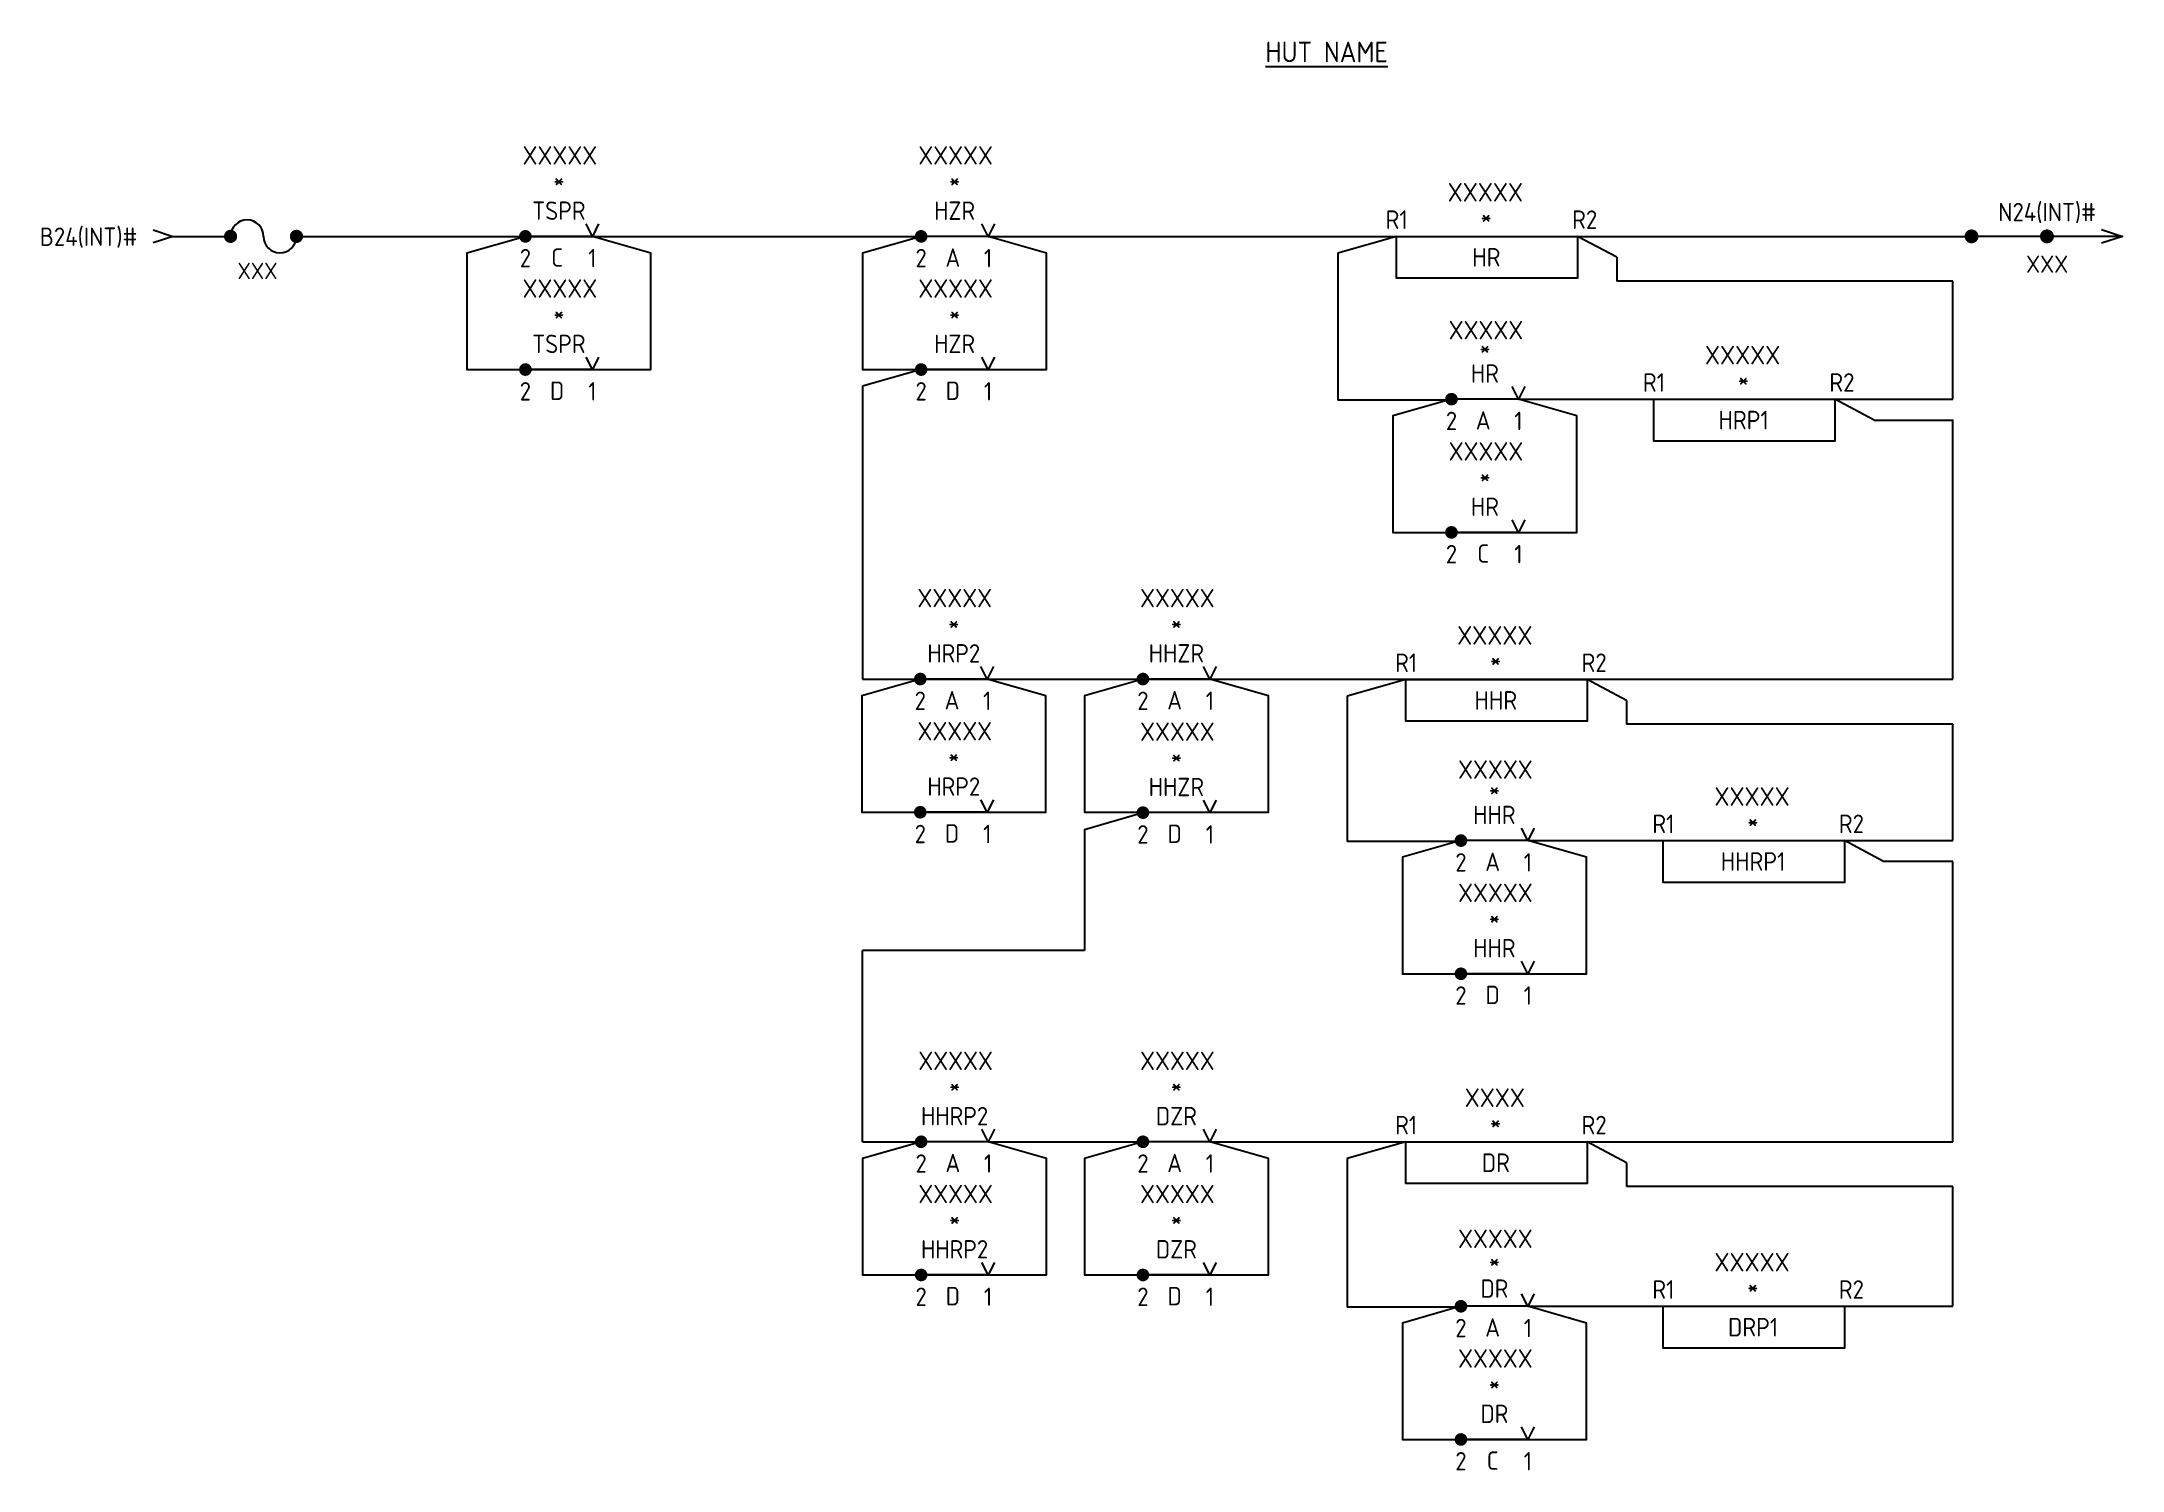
# Model space of a CAD drawing. Header units: millimetres. Extents: x 73 to 322, y 113 to 284.
import ezdxf
from ezdxf.enums import TextEntityAlignment as Align

# ---------------------------------------------------------------- set-up
doc = ezdxf.new("R2010")
doc.units = ezdxf.units.MM
doc.header["$MEASUREMENT"] = 0
doc.layers.add('FUZEBLOCK.INSERT', color=7, linetype='Continuous')
doc.layers.add('FUZEENDBLOCK.INSERT', color=7, linetype='Continuous')
doc.styles.add('ISOCP', font='isocp.shx')
doc.styles.add('isocp.shx', font='isocp.shx')

# ---------------------------------------------------------------- blocks, each defined once
blk = doc.blocks.new('FUZEENDBLOCK')
blk.add_line((0, 0), (21.75, 0))
at = {"const_width": 1}
for points in [[(10.37, 0, -1), (11.38, 0, -1)], [(21.25, 0, -1), (22.25, 0, -1)]]:
    blk.add_lwpolyline(points, format="xyb", close=True, dxfattribs=at)
blk.add_polyline3d([(3, 1, 0), (0, 0, 0), (3, -1, 0)])
at = {"style": 'isocp.shx'}
for tag, p in [('VOLT', (10.85, 3.5, 1)), ('FTOT', (10.85, -4, 1))]:
    blk.add_attdef(tag, text='', height=2.5, dxfattribs=at).set_placement(p, align=Align.MIDDLE_CENTER)
blk = doc.blocks.new('FUZEBLOCK')
blk.add_line((3, 0), (11, 0))
at = {"const_width": 1}
for points in [[(11.25, 0, -1), (12.25, 0, -1)], [(21.25, 0, -1), (22.25, 0, -1)]]:
    blk.add_lwpolyline(points, format="xyb", close=True, dxfattribs=at)
blk.add_polyline3d([(0, 1, 0), (3, 0, 0), (0, -1, 0)])
for centre, start, end in [((14.25, 0), 0, 180), ((19.25, 0), 180, 0)]:
    blk.add_arc(centre, 2.5, start, end)
at = {"style": 'isocp.shx'}
for tag, p in [('VOLT', (2.68, 4, 1)), ('FUSEVALUE', (16.68, 4, 1)), ('FTOT', (7, -4, 1))]:
    blk.add_attdef(tag, text='', height=2.5, dxfattribs=at).set_placement(p, align=Align.MIDDLE_CENTER)
blk = doc.blocks.new('Front_Contact')
at = {"color": 0, "const_width": 0.75}
blk.add_lwpolyline([(-0.38, 0, 1), (0.38, 0, 1)], format="xyb", close=True, dxfattribs=at)
at = {"color": 0}
for points in [[(8, 0), (0, 0)], [(8.75, 1.5), (8, 0), (7.25, 1.5)]]:
    blk.add_lwpolyline(points, dxfattribs=at)
at = {"style": 'ISOCP'}
for tag, p in [('R(POS)', (4.12, 9.68)), ('S_NAME', (4, 6.75)), ('R_NAME', (4, 3.07)), ('C', (3.79, -2.53))]:
    blk.add_attdef(tag, text='', height=2.2, dxfattribs=at).set_placement(p, align=Align.MIDDLE_CENTER)
at = {"color": 0, "style": 'ISOCP'}
for tag, p in [('A', (0, -1.5)), ('F', (8, -1.5))]:
    blk.add_attdef(tag, text='', height=2.2, dxfattribs=at).set_placement(p, align=Align.TOP_CENTER)
at = {"style": 'ISOCP', "flags": 5}
for tag, p in [('WIRING', (3.54, -5.75)), ('DOC', (3.85, -9.48))]:
    blk.add_attdef(tag, text='', height=2, dxfattribs=at).set_placement(p, align=Align.MIDDLE_CENTER)
blk = doc.blocks.new('Relay_Coil')
at = {"color": 0}
blk.add_lwpolyline([(-21.66, 0), (0, 0), (0, -5), (-21.66, -5)], close=True, dxfattribs=at)
at = {"style": 'ISOCP'}
blk.add_attdef('R(POS)', text='', height=2.22, dxfattribs=at).set_placement((-11.03, 5.27), align=Align.MIDDLE_CENTER)
at = {"color": 0, "style": 'ISOCP'}
for tag, p in [('L+', (-21.63, 2)), ('S_NAME', (-10.94, 2.38)), ('L-', (0.84, 2)), ('R_NAME', (-10.91, -2.5))]:
    blk.add_attdef(tag, text='', height=2.22, dxfattribs=at).set_placement(p, align=Align.MIDDLE_CENTER)
at = {"style": 'ISOCP', "flags": 5}
for tag, p in [('WIRING', (-10.58, -7.07)), ('DOC', (-10.28, -10.8))]:
    blk.add_attdef(tag, text='', height=2, dxfattribs=at).set_placement(p, align=Align.MIDDLE_CENTER)

msp = doc.modelspace()

# ---------------------------------------------------------------- linework, layer by layer
for p, q in [((103.44, 260.4), (178.11, 260.4)), ((186.11, 260.4), (237.02, 260.4)), ((234.92, 260.4), (227.92, 258.4)), ((256.58, 260.4), (303.25, 260.4)), ((261.27, 257.9), (256.58, 260.4)), ((227.92, 258.4), (227.92, 240.83)), ((261.27, 257.9), (261.27, 255.04)), ((301.43, 255.04), (261.27, 255.04)), ((301.43, 240.94), (301.43, 255.04)), ((178.11, 244.48), (171.11, 242.48)), ((171.11, 242.48), (171.11, 207.49)), ((241.14, 240.83), (227.92, 240.83)), ((249.5, 240.94), (265.67, 240.94)), ((287.33, 240.94), (301.43, 240.94)), ((292.02, 238.44), (287.33, 240.94)), ((292.02, 238.44), (301.5, 238.44)), ((301.43, 207.49), (301.43, 238.44)), ((171.11, 207.49), (301.43, 207.49)), ((236.05, 207.44), (229.05, 205.44)), ((262.4, 204.94), (257.71, 207.44)), ((229.05, 205.44), (229.05, 188.08)), ((262.4, 204.94), (262.4, 202.08)), ((301.43, 202.08), (262.4, 202.08)), ((301.43, 188.18), (301.43, 202.08)), ((197.62, 189.52), (204.62, 191.52)), ((197.62, 189.52), (197.62, 175.06)), ((242.27, 188.08), (229.05, 188.08)), ((250.63, 188.18), (266.8, 188.18)), ((288.46, 188.18), (301.43, 188.18)), ((293.15, 185.68), (288.46, 188.18)), ((301.43, 185.68), (293.15, 185.68)), ((301.43, 152.18), (301.43, 185.68)), ((171.11, 152.18), (171.11, 175.06)), ((197.62, 175.06), (171.11, 175.06)), ((171.11, 152.18), (178.11, 152.18)), ((186.11, 152.18), (204.62, 152.18)), ((212.62, 152.18), (236.05, 152.18)), ((236.05, 152.18), (229.05, 150.18)), ((257.71, 152.18), (301.43, 152.18)), ((262.4, 149.68), (257.71, 152.18)), ((229.05, 150.18), (229.05, 132.42)), ((262.4, 149.68), (262.4, 146.82)), ((301.43, 146.82), (262.4, 146.82)), ((301.43, 132.52), (301.43, 146.82)), ((242.27, 132.42), (229.05, 132.42)), ((250.63, 132.52), (266.8, 132.52)), ((288.46, 132.52), (301.43, 132.52))]:
    msp.add_line(p, q)
for points in [[(130.81, 260.4), (123.81, 258.4), (123.81, 244.48), (145.81, 244.48), (145.81, 258.4), (138.81, 260.4)], [(178.11, 260.4), (171.11, 258.4), (171.11, 244.48), (193.11, 244.48), (193.11, 258.4), (186.11, 260.4)], [(241.5, 240.94), (234.5, 238.94), (234.5, 225.02), (256.5, 225.02), (256.5, 238.94), (249.5, 240.94)], [(178.01, 207.49), (171.01, 205.49), (171.01, 191.57), (193.01, 191.57), (193.01, 205.49), (186.01, 207.49)], [(204.62, 207.49), (197.62, 205.49), (197.62, 191.57), (219.62, 191.57), (219.62, 205.49), (212.62, 207.49)], [(242.63, 188.18), (235.63, 186.18), (235.63, 172.26), (257.63, 172.26), (257.63, 186.18), (250.63, 188.18)], [(178.11, 152.18), (171.11, 150.18), (171.11, 136.26), (193.11, 136.26), (193.11, 150.18), (186.11, 152.18)], [(204.62, 152.18), (197.62, 150.18), (197.62, 136.26), (219.62, 136.26), (219.62, 150.18), (212.62, 152.18)], [(242.63, 132.52), (235.63, 130.52), (235.63, 116.6), (257.63, 116.6), (257.63, 130.52), (250.63, 132.52)]]:
    msp.add_lwpolyline(points)

# ---------------------------------------------------------------- block references
for name, p, values in [('Front_Contact', (130.81, 260.4), {'S_NAME': '*', 'R_NAME': 'TSPR', 'A': '2', 'F': '1', 'C': 'C', 'R(POS)': 'XXXXX'}), ('Front_Contact', (178.11, 260.4), {'S_NAME': '*', 'R_NAME': 'HZR', 'A': '2', 'F': '1', 'C': 'A', 'R(POS)': 'XXXXX'}), ('Relay_Coil', (256.58, 260.4), {'S_NAME': '*', 'R_NAME': 'HR', 'L+': 'R1', 'L-': 'R2', 'R(POS)': 'XXXXX'}), ('Front_Contact', (130.81, 244.48), {'S_NAME': '*', 'R_NAME': 'TSPR', 'A': '2', 'F': '1', 'C': 'D', 'R(POS)': 'XXXXX'}), ('Front_Contact', (178.11, 244.48), {'S_NAME': '*', 'R_NAME': 'HZR', 'A': '2', 'F': '1', 'C': 'D', 'R(POS)': 'XXXXX'}), ('Relay_Coil', (287.33, 240.94), {'S_NAME': '*', 'R_NAME': 'HRP1', 'L+': 'R1', 'L-': 'R2', 'R(POS)': 'XXXXX'}), ('Front_Contact', (241.5, 225.02), {'S_NAME': '*', 'R_NAME': 'HR', 'A': '2', 'F': '1', 'C': 'C', 'R(POS)': 'XXXXX'}), ('Front_Contact', (178.01, 207.49), {'S_NAME': '*', 'R_NAME': 'HRP2', 'A': '2', 'F': '1', 'C': 'A', 'R(POS)': 'XXXXX'}), ('Front_Contact', (204.62, 207.49), {'S_NAME': '*', 'R_NAME': 'HHZR', 'A': '2', 'F': '1', 'C': 'A', 'R(POS)': 'XXXXX'}), ('Relay_Coil', (257.71, 207.44), {'S_NAME': '*', 'R_NAME': 'HHR', 'L+': 'R1', 'L-': 'R2', 'R(POS)': 'XXXXX'}), ('Front_Contact', (178.01, 191.57), {'S_NAME': '*', 'R_NAME': 'HRP2', 'A': '2', 'F': '1', 'C': 'D', 'R(POS)': 'XXXXX'}), ('Front_Contact', (204.62, 191.52), {'S_NAME': '*', 'R_NAME': 'HHZR', 'A': '2', 'F': '1', 'C': 'D', 'R(POS)': 'XXXXX'}), ('Relay_Coil', (288.46, 188.18), {'S_NAME': '*', 'R_NAME': 'HHRP1', 'L+': 'R1', 'L-': 'R2', 'R(POS)': 'XXXXX'}), ('Front_Contact', (242.63, 172.26), {'S_NAME': '*', 'R_NAME': 'HHR', 'A': '2', 'F': '1', 'C': 'D', 'R(POS)': 'XXXXX'}), ('Front_Contact', (178.11, 152.18), {'S_NAME': '*', 'R_NAME': 'HHRP2', 'A': '2', 'F': '1', 'C': 'A', 'R(POS)': 'XXXXX'}), ('Front_Contact', (204.62, 152.18), {'S_NAME': '*', 'R_NAME': 'DZR', 'A': '2', 'F': '1', 'C': 'A', 'R(POS)': 'XXXXX'}), ('Relay_Coil', (257.71, 152.18), {'S_NAME': '*', 'R_NAME': 'DR', 'L+': 'R1', 'L-': 'R2', 'R(POS)': 'XXXX'}), ('Front_Contact', (178.11, 136.26), {'S_NAME': '*', 'R_NAME': 'HHRP2', 'A': '2', 'F': '1', 'C': 'D', 'R(POS)': 'XXXXX'}), ('Front_Contact', (204.62, 136.26), {'S_NAME': '*', 'R_NAME': 'DZR', 'A': '2', 'F': '1', 'C': 'D', 'R(POS)': 'XXXXX'}), ('Relay_Coil', (288.46, 132.52), {'S_NAME': '*', 'R_NAME': 'DRP1', 'L+': 'R1', 'L-': 'R2', 'R(POS)': 'XXXXX'}), ('Front_Contact', (242.63, 116.6), {'S_NAME': '*', 'R_NAME': 'DR', 'A': '2', 'F': '1', 'C': 'C', 'R(POS)': 'XXXXX'})]:
    msp.add_blockref(name, p).add_auto_attribs(values)
ref = msp.add_blockref('Front_Contact', (241.5, 240.94))
ref.add_attrib('S_NAME', '*', dxfattribs={"height": 2.2, "style": 'ISOCP'}).set_placement((245.5, 247.13), align=Align.MIDDLE_CENTER)
ref.add_attrib('R_NAME', 'HR', dxfattribs={"height": 2.2, "style": 'ISOCP'}).set_placement((245.5, 244.01), align=Align.MIDDLE_CENTER)
ref.add_attrib('A', '2', dxfattribs={"color": 0, "height": 2.2, "style": 'ISOCP'}).set_placement((241.5, 239.44), align=Align.TOP_CENTER)
ref.add_attrib('F', '1', dxfattribs={"color": 0, "height": 2.2, "style": 'ISOCP'}).set_placement((249.5, 239.44), align=Align.TOP_CENTER)
ref.add_attrib('C', 'A', dxfattribs={"height": 2.2, "style": 'ISOCP'}).set_placement((245.29, 238.41), align=Align.MIDDLE_CENTER)
ref.add_attrib('R(POS)', 'XXXXX', dxfattribs={"height": 2.2, "style": 'ISOCP'}).set_placement((245.62, 249.19), align=Align.MIDDLE_CENTER)
ref = msp.add_blockref('Front_Contact', (242.63, 188.18))
ref.add_attrib('S_NAME', '*', dxfattribs={"height": 2.2, "style": 'ISOCP'}).set_placement((246.63, 194.36), align=Align.MIDDLE_CENTER)
ref.add_attrib('R_NAME', 'HHR', dxfattribs={"height": 2.2, "style": 'ISOCP'}).set_placement((246.63, 191.25), align=Align.MIDDLE_CENTER)
ref.add_attrib('A', '2', dxfattribs={"color": 0, "height": 2.2, "style": 'ISOCP'}).set_placement((242.63, 186.68), align=Align.TOP_CENTER)
ref.add_attrib('F', '1', dxfattribs={"color": 0, "height": 2.2, "style": 'ISOCP'}).set_placement((250.63, 186.68), align=Align.TOP_CENTER)
ref.add_attrib('C', 'A', dxfattribs={"height": 2.2, "style": 'ISOCP'}).set_placement((246.42, 185.65), align=Align.MIDDLE_CENTER)
ref.add_attrib('R(POS)', 'XXXXX', dxfattribs={"height": 2.2, "style": 'ISOCP'}).set_placement((246.75, 196.67), align=Align.MIDDLE_CENTER)
ref = msp.add_blockref('Front_Contact', (242.63, 132.52))
ref.add_attrib('S_NAME', '*', dxfattribs={"height": 2.2, "style": 'ISOCP'}).set_placement((246.63, 138), align=Align.MIDDLE_CENTER)
ref.add_attrib('R_NAME', 'DR', dxfattribs={"height": 2.2, "style": 'ISOCP'}).set_placement((246.63, 134.63), align=Align.MIDDLE_CENTER)
ref.add_attrib('A', '2', dxfattribs={"color": 0, "height": 2.2, "style": 'ISOCP'}).set_placement((242.63, 131.02), align=Align.TOP_CENTER)
ref.add_attrib('F', '1', dxfattribs={"color": 0, "height": 2.2, "style": 'ISOCP'}).set_placement((250.63, 131.02), align=Align.TOP_CENTER)
ref.add_attrib('C', 'A', dxfattribs={"height": 2.2, "style": 'ISOCP'}).set_placement((246.42, 129.99), align=Align.MIDDLE_CENTER)
ref.add_attrib('R(POS)', 'XXXXX', dxfattribs={"height": 2.2, "style": 'ISOCP'}).set_placement((246.75, 140.59), align=Align.MIDDLE_CENTER)
at = {"layer": 'FUZEBLOCK.INSERT', "color": 0}
ref = msp.add_blockref('FUZEBLOCK', (86.32, 260.4), dxfattribs=dict(at, xscale=0.7872948906471412, yscale=0.7872948906471412, zscale=0.7872948906471412))
ref.add_attrib('VOLT', 'B24(INT)#', dxfattribs={"layer": '0', "height": 2.2, "style": 'isocp.shx'}).set_placement((78.6, 260.36, 0.79), align=Align.MIDDLE_CENTER)
ref.add_attrib('FTOT', 'XXX', dxfattribs={"layer": '0', "height": 1.968, "style": 'isocp.shx'}).set_placement((98.79, 256.27, 0.79), align=Align.MIDDLE_CENTER)
at = {"layer": 'FUZEENDBLOCK.INSERT', "color": 0}
ref = msp.add_blockref('FUZEENDBLOCK', (321.69, 260.4), dxfattribs=dict(at, xscale=-0.828712428019576, yscale=0.828712428019576, zscale=0.828712428019576))
ref.add_attrib('VOLT', 'N24(INT)#', dxfattribs={"layer": '0', "height": 2.2, "style": 'isocp.shx'}).set_placement((312.7, 263.3, 0.83), align=Align.MIDDLE_CENTER)
ref.add_attrib('FTOT', 'XXX', dxfattribs={"layer": '0', "height": 2.072, "style": 'isocp.shx'}).set_placement((312.7, 257.08, 0.83), align=Align.MIDDLE_CENTER)

# ---------------------------------------------------------------- texts
at = {"insert": (226.58, 282.44), "char_height": 2.464, "width": 24.0209, "attachment_point": 5, "style": 'ISOCP'}
msp.add_mtext('{\\LHUT NAME}', dxfattribs=at)

doc.saveas('drawing.dxf')
